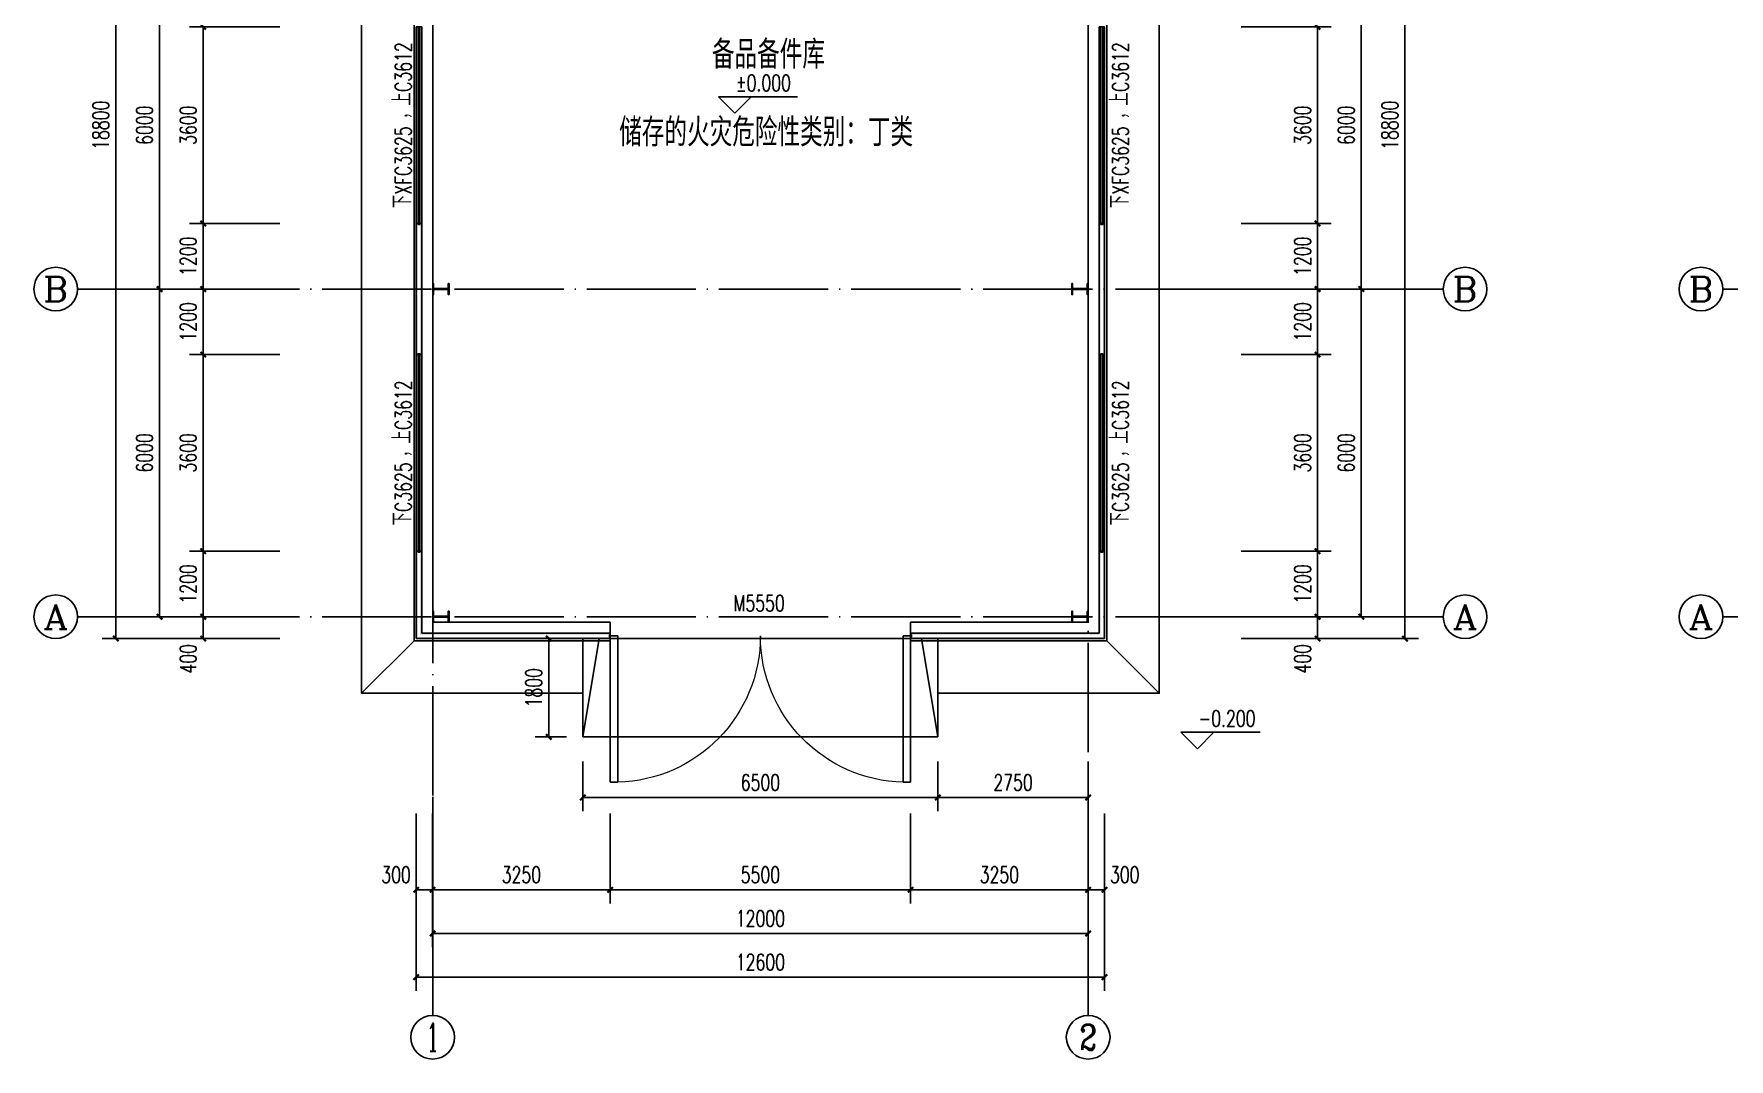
# Model space of a CAD drawing. Extents: x 4796190 to 4921527, y -485691 to -238224.
# Drawn here: x 4834317 to 4865350, y -401128 to -382356 of the extents above; entities that cross this region are included whole.
import ezdxf
from ezdxf.enums import TextEntityAlignment as Align

# ---------------------------------------------------------------- set-up
doc = ezdxf.new("R2010")
doc.units = 0
doc.header["$LTSCALE"] = 1000
doc.header["$MEASUREMENT"] = 0
doc.linetypes.add('DOTE', pattern=[2.42, 2, -0.2, 0.02, -0.2])
doc.layers.get('0').update_dxf_attribs({"linetype": 'CONTINUOUS'})
doc.layers.get('Defpoints').update_dxf_attribs({"linetype": 'CONTINUOUS'})
doc.layers.add('_0', color=7, linetype='CONTINUOUS', lineweight=25)
for name, color, linetype in [('AXIS', 3, 'CONTINUOUS'), ('AXIS_TEXT', 7, 'CONTINUOUS'), ('DIM_ELEV', 3, 'CONTINUOUS'), ('DOTE', 252, 'CONTINUOUS'), ('Prof', 2, 'CONTINUOUS'), ('PUB_DIM', 3, 'CONTINUOUS'), ('PUB_TEXT', 7, 'CONTINUOUS'), ('PUB_WALL', 9, 'CONTINUOUS'), ('STAIR', 5, 'CONTINUOUS'), ('WALL-MOVE', 6, 'CONTINUOUS'), ('WINDOW', 4, 'CONTINUOUS'), ('WINDOW_TEXT', 7, 'CONTINUOUS')]:
    doc.layers.add(name, color=color, linetype=linetype)
doc.styles.add('_HZTXT', font='txt.shx', dxfattribs={"width": 0.8, "bigfont": 'HZTXT.shx'})
doc.styles.add('_TCH_AXIS', font='COMPLEX', dxfattribs={"bigfont": 'GBCBIG'})
doc.styles.add('_TCH_DIM', font='SIMPLEX', dxfattribs={"bigfont": 'GBCBIG'})
doc.styles.add('_TCH_DIM_T3', font='SIMPLEX', dxfattribs={"width": 0.705882, "bigfont": 'GBCBIG'})
doc.styles.add('_TCH_WINDOW', font='SIMPLEX', dxfattribs={"height": 3.5, "bigfont": 'GBCBIG'})
doc.styles.add('COMPLEX', font='COMPLEX')
doc.dimstyles.new('_TCH_ARCH&&100', dxfattribs={"dimtxt": 297.5, "dimasz": 100, "dimexe": 250, "dimexo": 300, "dimgap": 126.25, "dimtad": 1, "dimdec": 0, "dimzin": 0, "dimdsep": 46, "dimtxsty": '_TCH_DIM_T3', "dimblk": 'ARCHTICK', "dimcen": 0.09, "dimclrt": 7, "dimazin": 2, "dimtfac": 1, "dimtdec": 0, "dimtix": 1, "dimtmove": 2, "dimatfit": 3, "dimfxl": 0, "dimtolj": 1, "dimtzin": 0, "dimarcsym": 0})

# ---------------------------------------------------------------- blocks, each defined once
blk = doc.blocks.new('_ArchTick')
at = {"color": 0, "linetype": 'ByBlock', "const_width": 0.4}
blk.add_lwpolyline([(-0.5, -0.5), (0.5, 0.5)], dxfattribs=at)
blk = doc.blocks.new('*D55')
at = {"layer": 'Defpoints', "color": 0}
for p in [(4844367, -395380), (4850867, -395380), (4850867, -396338)]:
    blk.add_point(p, dxfattribs=at)
at = {"layer": 'PUB_DIM', "color": 0, "lineweight": -2}
for p, q in [((4844367, -395680), (4844367, -396588)), ((4850867, -395680), (4850867, -396588)), ((4844367, -396338), (4850867, -396338))]:
    blk.add_line(p, q, dxfattribs=at)
at = {"layer": 'PUB_DIM', "color": 0, "lineweight": -2, "xscale": 100, "yscale": 100, "zscale": 100, "rotation": 180}
blk.add_blockref('_ArchTick', (4844367, -396338), dxfattribs=at)
at = {"layer": 'PUB_DIM', "color": 0, "lineweight": -2, "xscale": 100, "yscale": 100, "zscale": 100}
blk.add_blockref('_ArchTick', (4850867, -396338), dxfattribs=at)
at = {"layer": 'PUB_DIM', "color": 7, "insert": (4847617, -396063), "char_height": 297.5, "attachment_point": 5, "style": '_TCH_DIM_T3'}
blk.add_mtext('\\A1;6500', dxfattribs=at)
blk = doc.blocks.new('*D56')
at = {"layer": 'Defpoints', "color": 0}
for p in [(4850867, -395380), (4853617, -395380), (4853617, -396338)]:
    blk.add_point(p, dxfattribs=at)
at = {"layer": 'PUB_DIM', "color": 0, "lineweight": -2}
for p, q in [((4850867, -395680), (4850867, -396588)), ((4853617, -395680), (4853617, -396588)), ((4850867, -396338), (4853617, -396338))]:
    blk.add_line(p, q, dxfattribs=at)
at = {"layer": 'PUB_DIM', "color": 0, "lineweight": -2, "xscale": 100, "yscale": 100, "zscale": 100, "rotation": 180}
blk.add_blockref('_ArchTick', (4850867, -396338), dxfattribs=at)
at = {"layer": 'PUB_DIM', "color": 0, "lineweight": -2, "xscale": 100, "yscale": 100, "zscale": 100}
blk.add_blockref('_ArchTick', (4853617, -396338), dxfattribs=at)
at = {"layer": 'PUB_DIM', "color": 7, "insert": (4852242, -396063), "char_height": 297.5, "attachment_point": 5, "style": '_TCH_DIM_T3'}
blk.add_mtext('\\A1;2750', dxfattribs=at)
blk = doc.blocks.new('*D57')
at = {"layer": 'Defpoints', "color": 0}
for p in [(4843742, -393428), (4844367, -393428), (4844367, -395228)]:
    blk.add_point(p, dxfattribs=at)
at = {"layer": 'PUB_DIM', "color": 0, "lineweight": -2}
for p, q in [((4844067, -393428), (4843492, -393428)), ((4843742, -395228), (4843742, -393428)), ((4844067, -395228), (4843492, -395228))]:
    blk.add_line(p, q, dxfattribs=at)
at = {"layer": 'PUB_DIM', "color": 0, "lineweight": -2, "xscale": 100, "yscale": 100, "zscale": 100}
for p, rotation in [((4843742, -393428), 90), ((4843742, -395228), 270)]:
    blk.add_blockref('_ArchTick', p, dxfattribs=dict(at, rotation=rotation))
at = {"layer": 'PUB_DIM', "color": 7, "insert": (4843467, -394328), "char_height": 297.5, "attachment_point": 5, "rotation": 90, "style": '_TCH_DIM_T3'}
blk.add_mtext('\\A1;1800', dxfattribs=at)
blk = doc.blocks.new('*D60')
at = {"layer": 'Defpoints', "color": 0}
for p in [(4853617, -396328), (4853917, -396328), (4853917, -398028)]:
    blk.add_point(p, dxfattribs=at)
at = {"layer": 'PUB_DIM', "color": 0, "lineweight": -2}
for p, q in [((4853617, -396628), (4853617, -398278)), ((4853917, -396628), (4853917, -398278)), ((4853617, -398028), (4853917, -398028))]:
    blk.add_line(p, q, dxfattribs=at)
at = {"layer": 'PUB_DIM', "color": 0, "lineweight": -2, "xscale": 100, "yscale": 100, "zscale": 100, "rotation": 180}
blk.add_blockref('_ArchTick', (4853617, -398028), dxfattribs=at)
at = {"layer": 'PUB_DIM', "color": 0, "lineweight": -2, "xscale": 100, "yscale": 100, "zscale": 100}
blk.add_blockref('_ArchTick', (4853917, -398028), dxfattribs=at)
at = {"layer": 'PUB_DIM', "color": 7, "insert": (4854287, -397753), "char_height": 297.5, "attachment_point": 5, "style": '_TCH_DIM_T3'}
blk.add_mtext('\\A1;300', dxfattribs=at)
blk = doc.blocks.new('*D61')
at = {"layer": 'Defpoints', "color": 0}
for p in [(4850367, -396328), (4853617, -396328), (4853617, -398028)]:
    blk.add_point(p, dxfattribs=at)
at = {"layer": 'PUB_DIM', "color": 0, "lineweight": -2}
for p, q in [((4850367, -396628), (4850367, -398278)), ((4853617, -396628), (4853617, -398278)), ((4850367, -398028), (4853617, -398028))]:
    blk.add_line(p, q, dxfattribs=at)
at = {"layer": 'PUB_DIM', "color": 0, "lineweight": -2, "xscale": 100, "yscale": 100, "zscale": 100, "rotation": 180}
blk.add_blockref('_ArchTick', (4850367, -398028), dxfattribs=at)
at = {"layer": 'PUB_DIM', "color": 0, "lineweight": -2, "xscale": 100, "yscale": 100, "zscale": 100}
blk.add_blockref('_ArchTick', (4853617, -398028), dxfattribs=at)
at = {"layer": 'PUB_DIM', "color": 7, "insert": (4851992, -397753), "char_height": 297.5, "attachment_point": 5, "style": '_TCH_DIM_T3'}
blk.add_mtext('\\A1;3250', dxfattribs=at)
blk = doc.blocks.new('*D62')
at = {"layer": 'Defpoints', "color": 0}
for p in [(4844867, -396328), (4850367, -396328), (4850367, -398028)]:
    blk.add_point(p, dxfattribs=at)
at = {"layer": 'PUB_DIM', "color": 0, "lineweight": -2}
for p, q in [((4844867, -396628), (4844867, -398278)), ((4850367, -396628), (4850367, -398278)), ((4844867, -398028), (4850367, -398028))]:
    blk.add_line(p, q, dxfattribs=at)
at = {"layer": 'PUB_DIM', "color": 0, "lineweight": -2, "xscale": 100, "yscale": 100, "zscale": 100, "rotation": 180}
blk.add_blockref('_ArchTick', (4844867, -398028), dxfattribs=at)
at = {"layer": 'PUB_DIM', "color": 0, "lineweight": -2, "xscale": 100, "yscale": 100, "zscale": 100}
blk.add_blockref('_ArchTick', (4850367, -398028), dxfattribs=at)
at = {"layer": 'PUB_DIM', "color": 7, "insert": (4847617, -397753), "char_height": 297.5, "attachment_point": 5, "style": '_TCH_DIM_T3'}
blk.add_mtext('\\A1;5500', dxfattribs=at)
blk = doc.blocks.new('*D63')
at = {"layer": 'Defpoints', "color": 0}
for p in [(4841617, -396328), (4844867, -396328), (4844867, -398028)]:
    blk.add_point(p, dxfattribs=at)
at = {"layer": 'PUB_DIM', "color": 0, "lineweight": -2}
for p, q in [((4841617, -396628), (4841617, -398278)), ((4844867, -396628), (4844867, -398278)), ((4841617, -398028), (4844867, -398028))]:
    blk.add_line(p, q, dxfattribs=at)
at = {"layer": 'PUB_DIM', "color": 0, "lineweight": -2, "xscale": 100, "yscale": 100, "zscale": 100, "rotation": 180}
blk.add_blockref('_ArchTick', (4841617, -398028), dxfattribs=at)
at = {"layer": 'PUB_DIM', "color": 0, "lineweight": -2, "xscale": 100, "yscale": 100, "zscale": 100}
blk.add_blockref('_ArchTick', (4844867, -398028), dxfattribs=at)
at = {"layer": 'PUB_DIM', "color": 7, "insert": (4843242, -397753), "char_height": 297.5, "attachment_point": 5, "style": '_TCH_DIM_T3'}
blk.add_mtext('\\A1;3250', dxfattribs=at)
blk = doc.blocks.new('*D64')
at = {"layer": 'Defpoints', "color": 0}
for p in [(4841317, -396328), (4841617, -396328), (4841617, -398028)]:
    blk.add_point(p, dxfattribs=at)
at = {"layer": 'PUB_DIM', "color": 0, "lineweight": -2}
for p, q in [((4841317, -396628), (4841317, -398278)), ((4841617, -396628), (4841617, -398278)), ((4841317, -398028), (4841617, -398028))]:
    blk.add_line(p, q, dxfattribs=at)
at = {"layer": 'PUB_DIM', "color": 0, "lineweight": -2, "xscale": 100, "yscale": 100, "zscale": 100, "rotation": 180}
blk.add_blockref('_ArchTick', (4841317, -398028), dxfattribs=at)
at = {"layer": 'PUB_DIM', "color": 0, "lineweight": -2, "xscale": 100, "yscale": 100, "zscale": 100}
blk.add_blockref('_ArchTick', (4841617, -398028), dxfattribs=at)
at = {"layer": 'PUB_DIM', "color": 7, "insert": (4840947, -397753), "char_height": 297.5, "attachment_point": 5, "style": '_TCH_DIM_T3'}
blk.add_mtext('\\A1;300', dxfattribs=at)
blk = doc.blocks.new('*D65')
at = {"layer": 'Defpoints', "color": 0}
for p in [(4856117, -393028), (4857817, -393028), (4856117, -393428)]:
    blk.add_point(p, dxfattribs=at)
at = {"layer": 'PUB_DIM', "color": 0, "lineweight": -2}
for p, q in [((4856417, -393028), (4858067, -393028)), ((4857817, -393428), (4857817, -393028)), ((4856417, -393428), (4858067, -393428))]:
    blk.add_line(p, q, dxfattribs=at)
at = {"layer": 'PUB_DIM', "color": 0, "lineweight": -2, "xscale": 100, "yscale": 100, "zscale": 100}
for p, rotation in [((4857817, -393028), 90), ((4857817, -393428), 270)]:
    blk.add_blockref('_ArchTick', p, dxfattribs=dict(at, rotation=rotation))
at = {"layer": 'PUB_DIM', "color": 7, "insert": (4857542, -393798), "char_height": 297.5, "attachment_point": 5, "rotation": 90, "style": '_TCH_DIM_T3'}
blk.add_mtext('\\A1;400', dxfattribs=at)
blk = doc.blocks.new('*D66')
at = {"layer": 'Defpoints', "color": 0}
for p in [(4856117, -391828), (4857817, -391828), (4856117, -393028)]:
    blk.add_point(p, dxfattribs=at)
at = {"layer": 'PUB_DIM', "color": 0, "lineweight": -2}
for p, q in [((4856417, -391828), (4858067, -391828)), ((4857817, -393028), (4857817, -391828)), ((4856417, -393028), (4858067, -393028))]:
    blk.add_line(p, q, dxfattribs=at)
at = {"layer": 'PUB_DIM', "color": 0, "lineweight": -2, "xscale": 100, "yscale": 100, "zscale": 100}
for p, rotation in [((4857817, -391828), 90), ((4857817, -393028), 270)]:
    blk.add_blockref('_ArchTick', p, dxfattribs=dict(at, rotation=rotation))
at = {"layer": 'PUB_DIM', "color": 7, "insert": (4857542, -392428), "char_height": 297.5, "attachment_point": 5, "rotation": 90, "style": '_TCH_DIM_T3'}
blk.add_mtext('\\A1;1200', dxfattribs=at)
blk = doc.blocks.new('*D67')
at = {"layer": 'Defpoints', "color": 0}
for p in [(4856117, -388228), (4857817, -388228), (4856117, -391828)]:
    blk.add_point(p, dxfattribs=at)
at = {"layer": 'PUB_DIM', "color": 0, "lineweight": -2}
for p, q in [((4856417, -388228), (4858067, -388228)), ((4857817, -391828), (4857817, -388228)), ((4856417, -391828), (4858067, -391828))]:
    blk.add_line(p, q, dxfattribs=at)
at = {"layer": 'PUB_DIM', "color": 0, "lineweight": -2, "xscale": 100, "yscale": 100, "zscale": 100}
for p, rotation in [((4857817, -388228), 90), ((4857817, -391828), 270)]:
    blk.add_blockref('_ArchTick', p, dxfattribs=dict(at, rotation=rotation))
at = {"layer": 'PUB_DIM', "color": 7, "insert": (4857542, -390028), "char_height": 297.5, "attachment_point": 5, "rotation": 90, "style": '_TCH_DIM_T3'}
blk.add_mtext('\\A1;3600', dxfattribs=at)
blk = doc.blocks.new('*D68')
at = {"layer": 'Defpoints', "color": 0}
for p in [(4856117, -387028), (4857817, -387028), (4856117, -388228)]:
    blk.add_point(p, dxfattribs=at)
at = {"layer": 'PUB_DIM', "color": 0, "lineweight": -2}
for p, q in [((4856417, -387028), (4858067, -387028)), ((4857817, -388228), (4857817, -387028)), ((4856417, -388228), (4858067, -388228))]:
    blk.add_line(p, q, dxfattribs=at)
at = {"layer": 'PUB_DIM', "color": 0, "lineweight": -2, "xscale": 100, "yscale": 100, "zscale": 100}
for p, rotation in [((4857817, -387028), 90), ((4857817, -388228), 270)]:
    blk.add_blockref('_ArchTick', p, dxfattribs=dict(at, rotation=rotation))
at = {"layer": 'PUB_DIM', "color": 7, "insert": (4857542, -387628), "char_height": 297.5, "attachment_point": 5, "rotation": 90, "style": '_TCH_DIM_T3'}
blk.add_mtext('\\A1;1200', dxfattribs=at)
blk = doc.blocks.new('*D69')
at = {"layer": 'Defpoints', "color": 0}
for p in [(4856117, -385828), (4857817, -385828), (4856117, -387028)]:
    blk.add_point(p, dxfattribs=at)
at = {"layer": 'PUB_DIM', "color": 0, "lineweight": -2}
for p, q in [((4856417, -385828), (4858067, -385828)), ((4857817, -387028), (4857817, -385828)), ((4856417, -387028), (4858067, -387028))]:
    blk.add_line(p, q, dxfattribs=at)
at = {"layer": 'PUB_DIM', "color": 0, "lineweight": -2, "xscale": 100, "yscale": 100, "zscale": 100}
for p, rotation in [((4857817, -385828), 90), ((4857817, -387028), 270)]:
    blk.add_blockref('_ArchTick', p, dxfattribs=dict(at, rotation=rotation))
at = {"layer": 'PUB_DIM', "color": 7, "insert": (4857542, -386428), "char_height": 297.5, "attachment_point": 5, "rotation": 90, "style": '_TCH_DIM_T3'}
blk.add_mtext('\\A1;1200', dxfattribs=at)
blk = doc.blocks.new('*D70')
at = {"layer": 'Defpoints', "color": 0}
for p in [(4856117, -382228), (4857817, -382228), (4856117, -385828)]:
    blk.add_point(p, dxfattribs=at)
at = {"layer": 'PUB_DIM', "color": 0, "lineweight": -2}
for p, q in [((4856417, -382228), (4858067, -382228)), ((4857817, -385828), (4857817, -382228)), ((4856417, -385828), (4858067, -385828))]:
    blk.add_line(p, q, dxfattribs=at)
at = {"layer": 'PUB_DIM', "color": 0, "lineweight": -2, "xscale": 100, "yscale": 100, "zscale": 100}
for p, rotation in [((4857817, -382228), 90), ((4857817, -385828), 270)]:
    blk.add_blockref('_ArchTick', p, dxfattribs=dict(at, rotation=rotation))
at = {"layer": 'PUB_DIM', "color": 7, "insert": (4857542, -384028), "char_height": 297.5, "attachment_point": 5, "rotation": 90, "style": '_TCH_DIM_T3'}
blk.add_mtext('\\A1;3600', dxfattribs=at)
blk = doc.blocks.new('*D76')
at = {"layer": 'Defpoints', "color": 0}
for p in [(4837417, -393028), (4839117, -393028), (4839117, -393428)]:
    blk.add_point(p, dxfattribs=at)
at = {"layer": 'PUB_DIM', "color": 0, "lineweight": -2}
for p, q in [((4838817, -393028), (4837167, -393028)), ((4837417, -393428), (4837417, -393028)), ((4838817, -393428), (4837167, -393428))]:
    blk.add_line(p, q, dxfattribs=at)
at = {"layer": 'PUB_DIM', "color": 0, "lineweight": -2, "xscale": 100, "yscale": 100, "zscale": 100}
for p, rotation in [((4837417, -393028), 90), ((4837417, -393428), 270)]:
    blk.add_blockref('_ArchTick', p, dxfattribs=dict(at, rotation=rotation))
at = {"layer": 'PUB_DIM', "color": 7, "insert": (4837142, -393798), "char_height": 297.5, "attachment_point": 5, "rotation": 90, "style": '_TCH_DIM_T3'}
blk.add_mtext('\\A1;400', dxfattribs=at)
blk = doc.blocks.new('*D77')
at = {"layer": 'Defpoints', "color": 0}
for p in [(4837417, -391828), (4839117, -391828), (4839117, -393028)]:
    blk.add_point(p, dxfattribs=at)
at = {"layer": 'PUB_DIM', "color": 0, "lineweight": -2}
for p, q in [((4838817, -391828), (4837167, -391828)), ((4837417, -393028), (4837417, -391828)), ((4838817, -393028), (4837167, -393028))]:
    blk.add_line(p, q, dxfattribs=at)
at = {"layer": 'PUB_DIM', "color": 0, "lineweight": -2, "xscale": 100, "yscale": 100, "zscale": 100}
for p, rotation in [((4837417, -391828), 90), ((4837417, -393028), 270)]:
    blk.add_blockref('_ArchTick', p, dxfattribs=dict(at, rotation=rotation))
at = {"layer": 'PUB_DIM', "color": 7, "insert": (4837142, -392428), "char_height": 297.5, "attachment_point": 5, "rotation": 90, "style": '_TCH_DIM_T3'}
blk.add_mtext('\\A1;1200', dxfattribs=at)
blk = doc.blocks.new('*D78')
at = {"layer": 'Defpoints', "color": 0}
for p in [(4837417, -388228), (4839117, -388228), (4839117, -391828)]:
    blk.add_point(p, dxfattribs=at)
at = {"layer": 'PUB_DIM', "color": 0, "lineweight": -2}
for p, q in [((4838817, -388228), (4837167, -388228)), ((4837417, -391828), (4837417, -388228)), ((4838817, -391828), (4837167, -391828))]:
    blk.add_line(p, q, dxfattribs=at)
at = {"layer": 'PUB_DIM', "color": 0, "lineweight": -2, "xscale": 100, "yscale": 100, "zscale": 100}
for p, rotation in [((4837417, -388228), 90), ((4837417, -391828), 270)]:
    blk.add_blockref('_ArchTick', p, dxfattribs=dict(at, rotation=rotation))
at = {"layer": 'PUB_DIM', "color": 7, "insert": (4837142, -390028), "char_height": 297.5, "attachment_point": 5, "rotation": 90, "style": '_TCH_DIM_T3'}
blk.add_mtext('\\A1;3600', dxfattribs=at)
blk = doc.blocks.new('*D79')
at = {"layer": 'Defpoints', "color": 0}
for p in [(4837417, -387028), (4839117, -387028), (4839117, -388228)]:
    blk.add_point(p, dxfattribs=at)
at = {"layer": 'PUB_DIM', "color": 0, "lineweight": -2}
for p, q in [((4838817, -387028), (4837167, -387028)), ((4837417, -388228), (4837417, -387028)), ((4838817, -388228), (4837167, -388228))]:
    blk.add_line(p, q, dxfattribs=at)
at = {"layer": 'PUB_DIM', "color": 0, "lineweight": -2, "xscale": 100, "yscale": 100, "zscale": 100}
for p, rotation in [((4837417, -387028), 90), ((4837417, -388228), 270)]:
    blk.add_blockref('_ArchTick', p, dxfattribs=dict(at, rotation=rotation))
at = {"layer": 'PUB_DIM', "color": 7, "insert": (4837142, -387628), "char_height": 297.5, "attachment_point": 5, "rotation": 90, "style": '_TCH_DIM_T3'}
blk.add_mtext('\\A1;1200', dxfattribs=at)
blk = doc.blocks.new('*D80')
at = {"layer": 'Defpoints', "color": 0}
for p in [(4837417, -385828), (4839117, -385828), (4839117, -387028)]:
    blk.add_point(p, dxfattribs=at)
at = {"layer": 'PUB_DIM', "color": 0, "lineweight": -2}
for p, q in [((4838817, -385828), (4837167, -385828)), ((4837417, -387028), (4837417, -385828)), ((4838817, -387028), (4837167, -387028))]:
    blk.add_line(p, q, dxfattribs=at)
at = {"layer": 'PUB_DIM', "color": 0, "lineweight": -2, "xscale": 100, "yscale": 100, "zscale": 100}
for p, rotation in [((4837417, -385828), 90), ((4837417, -387028), 270)]:
    blk.add_blockref('_ArchTick', p, dxfattribs=dict(at, rotation=rotation))
at = {"layer": 'PUB_DIM', "color": 7, "insert": (4837142, -386428), "char_height": 297.5, "attachment_point": 5, "rotation": 90, "style": '_TCH_DIM_T3'}
blk.add_mtext('\\A1;1200', dxfattribs=at)
blk = doc.blocks.new('*D81')
at = {"layer": 'Defpoints', "color": 0}
for p in [(4837417, -382228), (4839117, -382228), (4839117, -385828)]:
    blk.add_point(p, dxfattribs=at)
at = {"layer": 'PUB_DIM', "color": 0, "lineweight": -2}
for p, q in [((4838817, -382228), (4837167, -382228)), ((4837417, -385828), (4837417, -382228)), ((4838817, -385828), (4837167, -385828))]:
    blk.add_line(p, q, dxfattribs=at)
at = {"layer": 'PUB_DIM', "color": 0, "lineweight": -2, "xscale": 100, "yscale": 100, "zscale": 100}
for p, rotation in [((4837417, -382228), 90), ((4837417, -385828), 270)]:
    blk.add_blockref('_ArchTick', p, dxfattribs=dict(at, rotation=rotation))
at = {"layer": 'PUB_DIM', "color": 7, "insert": (4837142, -384028), "char_height": 297.5, "attachment_point": 5, "rotation": 90, "style": '_TCH_DIM_T3'}
blk.add_mtext('\\A1;3600', dxfattribs=at)
blk = doc.blocks.new('_AXISO')
blk.add_circle((0, 0), 0.5)
at = {"layer": 'AXIS_TEXT', "style": 'COMPLEX', "width": 1.041667}
blk.add_attdef('A', text='', height=0.56, dxfattribs=at).set_placement((-0.25, -0.28), (0.25, -0.28), align=Align.FIT)
blk = doc.blocks.new('*D138')
at = {"layer": 'AXIS', "color": 0, "lineweight": -2}
for p, q in [((4838817, -387028), (4836367, -387028)), ((4836617, -393028), (4836617, -387028)), ((4838817, -393028), (4836367, -393028))]:
    blk.add_line(p, q, dxfattribs=at)
at = {"layer": 'Defpoints', "color": 0}
for p in [(4836617, -387028), (4839117, -387028), (4839117, -393028)]:
    blk.add_point(p, dxfattribs=at)
at = {"layer": 'AXIS', "color": 0, "lineweight": -2, "xscale": 100, "yscale": 100, "zscale": 100}
for p, rotation in [((4836617, -387028), 90), ((4836617, -393028), 270)]:
    blk.add_blockref('_ArchTick', p, dxfattribs=dict(at, rotation=rotation))
at = {"layer": 'AXIS', "color": 7, "insert": (4836342, -390028), "char_height": 297.5, "attachment_point": 5, "rotation": 90, "style": '_TCH_DIM_T3'}
blk.add_mtext('\\A1;6000', dxfattribs=at)
blk = doc.blocks.new('*D139')
at = {"layer": 'AXIS', "color": 0, "lineweight": -2}
for p, q in [((4838817, -381028), (4836367, -381028)), ((4836617, -387028), (4836617, -381028)), ((4838817, -387028), (4836367, -387028))]:
    blk.add_line(p, q, dxfattribs=at)
at = {"layer": 'Defpoints', "color": 0}
for p in [(4836617, -381028), (4839117, -381028), (4839117, -387028)]:
    blk.add_point(p, dxfattribs=at)
at = {"layer": 'AXIS', "color": 0, "lineweight": -2, "xscale": 100, "yscale": 100, "zscale": 100}
for p, rotation in [((4836617, -381028), 90), ((4836617, -387028), 270)]:
    blk.add_blockref('_ArchTick', p, dxfattribs=dict(at, rotation=rotation))
at = {"layer": 'AXIS', "color": 7, "insert": (4836342, -384028), "char_height": 297.5, "attachment_point": 5, "rotation": 90, "style": '_TCH_DIM_T3'}
blk.add_mtext('\\A1;6000', dxfattribs=at)
blk = doc.blocks.new('*D141')
at = {"layer": 'AXIS', "color": 0, "lineweight": -2}
for p, q in [((4838817, -374628), (4835567, -374628)), ((4835817, -393428), (4835817, -374628)), ((4838817, -393428), (4835567, -393428))]:
    blk.add_line(p, q, dxfattribs=at)
at = {"layer": 'Defpoints', "color": 0}
for p in [(4835817, -374628), (4839117, -374628), (4839117, -393428)]:
    blk.add_point(p, dxfattribs=at)
at = {"layer": 'AXIS', "color": 0, "lineweight": -2, "xscale": 100, "yscale": 100, "zscale": 100}
for p, rotation in [((4835817, -374628), 90), ((4835817, -393428), 270)]:
    blk.add_blockref('_ArchTick', p, dxfattribs=dict(at, rotation=rotation))
at = {"layer": 'AXIS', "color": 7, "insert": (4835542, -384028), "char_height": 297.5, "attachment_point": 5, "rotation": 90, "style": '_TCH_DIM_T3'}
blk.add_mtext('\\A1;18800', dxfattribs=at)
blk = doc.blocks.new('*D142')
at = {"layer": 'AXIS', "color": 0, "lineweight": -2}
for p, q in [((4856417, -387028), (4858867, -387028)), ((4858617, -393028), (4858617, -387028)), ((4856417, -393028), (4858867, -393028))]:
    blk.add_line(p, q, dxfattribs=at)
at = {"layer": 'Defpoints', "color": 0}
for p in [(4856117, -387028), (4858617, -387028), (4856117, -393028)]:
    blk.add_point(p, dxfattribs=at)
at = {"layer": 'AXIS', "color": 0, "lineweight": -2, "xscale": 100, "yscale": 100, "zscale": 100}
for p, rotation in [((4858617, -387028), 90), ((4858617, -393028), 270)]:
    blk.add_blockref('_ArchTick', p, dxfattribs=dict(at, rotation=rotation))
at = {"layer": 'AXIS', "color": 7, "insert": (4858342, -390028), "char_height": 297.5, "attachment_point": 5, "rotation": 90, "style": '_TCH_DIM_T3'}
blk.add_mtext('\\A1;6000', dxfattribs=at)
blk = doc.blocks.new('*D143')
at = {"layer": 'AXIS', "color": 0, "lineweight": -2}
for p, q in [((4856417, -381028), (4858867, -381028)), ((4858617, -387028), (4858617, -381028)), ((4856417, -387028), (4858867, -387028))]:
    blk.add_line(p, q, dxfattribs=at)
at = {"layer": 'Defpoints', "color": 0}
for p in [(4856117, -381028), (4858617, -381028), (4856117, -387028)]:
    blk.add_point(p, dxfattribs=at)
at = {"layer": 'AXIS', "color": 0, "lineweight": -2, "xscale": 100, "yscale": 100, "zscale": 100}
for p, rotation in [((4858617, -381028), 90), ((4858617, -387028), 270)]:
    blk.add_blockref('_ArchTick', p, dxfattribs=dict(at, rotation=rotation))
at = {"layer": 'AXIS', "color": 7, "insert": (4858342, -384028), "char_height": 297.5, "attachment_point": 5, "rotation": 90, "style": '_TCH_DIM_T3'}
blk.add_mtext('\\A1;6000', dxfattribs=at)
blk = doc.blocks.new('*D145')
at = {"layer": 'AXIS', "color": 0, "lineweight": -2}
for p, q in [((4856417, -374628), (4859667, -374628)), ((4859417, -393428), (4859417, -374628)), ((4856417, -393428), (4859667, -393428))]:
    blk.add_line(p, q, dxfattribs=at)
at = {"layer": 'Defpoints', "color": 0}
for p in [(4856117, -374628), (4859417, -374628), (4856117, -393428)]:
    blk.add_point(p, dxfattribs=at)
at = {"layer": 'AXIS', "color": 0, "lineweight": -2, "xscale": 100, "yscale": 100, "zscale": 100}
for p, rotation in [((4859417, -374628), 90), ((4859417, -393428), 270)]:
    blk.add_blockref('_ArchTick', p, dxfattribs=dict(at, rotation=rotation))
at = {"layer": 'AXIS', "color": 7, "insert": (4859142, -384028), "char_height": 297.5, "attachment_point": 5, "rotation": 90, "style": '_TCH_DIM_T3'}
blk.add_mtext('\\A1;18800', dxfattribs=at)
blk = doc.blocks.new('$TCHSYS$WIN2D')
for p, q in [((-0.5, 0.5), (0.5, 0.5)), ((-0.5, 0.5), (-0.5, -0.5)), ((0.5, 0.5), (0.5, -0.5)), ((0.5, 0.1667), (-0.5, 0.1667)), ((0.5, -0.1667), (-0.5, -0.1667)), ((-0.5, -0.5), (0.5, -0.5))]:
    blk.add_line(p, q)
blk = doc.blocks.new('$DorLib2D$00000002')
for p, q in [((-0.5, 0), (-0.5, 0.4875)), ((-0.475, 0.4875), (-0.5, 0.4875)), ((-0.475, 0), (-0.475, 0.4875)), ((0.475, 0), (0.475, 0.4875)), ((0.475, 0.4875), (0.5, 0.4875)), ((0.5, 0), (0.5, 0.4875)), ((-0.5, 0), (-0.475, 0)), ((0.5, 0), (0.475, 0))]:
    blk.add_line(p, q)
at = {"lineweight": 13}
for centre, start, end in [((-0.4875, 0), 0, 88.5307), ((0.4875, 0), 91.4693, 180)]:
    blk.add_arc(centre, 0.4875, start, end, dxfattribs=at)
blk = doc.blocks.new('*D223')
at = {"layer": 'AXIS', "color": 0, "lineweight": -2}
for p, q in [((4841617, -396628), (4841617, -399078)), ((4853617, -396628), (4853617, -399078)), ((4841617, -398828), (4853617, -398828))]:
    blk.add_line(p, q, dxfattribs=at)
at = {"layer": 'Defpoints', "color": 0}
for p in [(4841617, -396328), (4853617, -396328), (4853617, -398828)]:
    blk.add_point(p, dxfattribs=at)
at = {"layer": 'AXIS', "color": 0, "lineweight": -2, "xscale": 100, "yscale": 100, "zscale": 100, "rotation": 180}
blk.add_blockref('_ArchTick', (4841617, -398828), dxfattribs=at)
at = {"layer": 'AXIS', "color": 0, "lineweight": -2, "xscale": 100, "yscale": 100, "zscale": 100}
blk.add_blockref('_ArchTick', (4853617, -398828), dxfattribs=at)
at = {"layer": 'AXIS', "color": 7, "insert": (4847617, -398553), "char_height": 297.5, "attachment_point": 5, "style": '_TCH_DIM_T3'}
blk.add_mtext('\\A1;12000', dxfattribs=at)
blk = doc.blocks.new('*D224')
at = {"layer": 'AXIS', "color": 0, "lineweight": -2}
for p, q in [((4841317, -396628), (4841317, -399878)), ((4853917, -396628), (4853917, -399878)), ((4841317, -399628), (4853917, -399628))]:
    blk.add_line(p, q, dxfattribs=at)
at = {"layer": 'Defpoints', "color": 0}
for p in [(4841317, -396328), (4853917, -396328), (4853917, -399628)]:
    blk.add_point(p, dxfattribs=at)
at = {"layer": 'AXIS', "color": 0, "lineweight": -2, "xscale": 100, "yscale": 100, "zscale": 100, "rotation": 180}
blk.add_blockref('_ArchTick', (4841317, -399628), dxfattribs=at)
at = {"layer": 'AXIS', "color": 0, "lineweight": -2, "xscale": 100, "yscale": 100, "zscale": 100}
blk.add_blockref('_ArchTick', (4853917, -399628), dxfattribs=at)
at = {"layer": 'AXIS', "color": 7, "insert": (4847617, -399353), "char_height": 297.5, "attachment_point": 5, "style": '_TCH_DIM_T3'}
blk.add_mtext('\\A1;12600', dxfattribs=at)

msp = doc.modelspace()

# ---------------------------------------------------------------- hatches: boundary and pattern name
at = {"layer": 'Prof', "linetype": 'ByBlock'}
for points in [[(4841901.3, -387018.2), (4841901.3, -386928.2), (4841917.3, -386928.2), (4841917.3, -387128.2), (4841901.3, -387128.2), (4841901.3, -387038.2), (4841633.3, -387038.2), (4841633.3, -387128.2), (4841617.3, -387128.2), (4841617.3, -386928.2), (4841633.3, -386928.2), (4841633.3, -387018.2)], [(4853333.3, -387018.2), (4853333.3, -386928.2), (4853317.3, -386928.2), (4853317.3, -387128.2), (4853333.3, -387128.2), (4853333.3, -387038.2), (4853601.3, -387038.2), (4853601.3, -387128.2), (4853617.3, -387128.2), (4853617.3, -386928.2), (4853601.3, -386928.2), (4853601.3, -387018.2)], [(4841901.3, -393018.2), (4841901.3, -392928.2), (4841917.3, -392928.2), (4841917.3, -393128.2), (4841901.3, -393128.2), (4841901.3, -393038.2), (4841633.3, -393038.2), (4841633.3, -393128.2), (4841617.3, -393128.2), (4841617.3, -392928.2), (4841633.3, -392928.2), (4841633.3, -393018.2)], [(4853333.3, -393018.2), (4853333.3, -392928.2), (4853317.3, -392928.2), (4853317.3, -393128.2), (4853333.3, -393128.2), (4853333.3, -393038.2), (4853601.3, -393038.2), (4853601.3, -393128.2), (4853617.3, -393128.2), (4853617.3, -392928.2), (4853601.3, -392928.2), (4853601.3, -393018.2)]]:
    msp.add_hatch(color=256, dxfattribs=at).paths.add_polyline_path(points)
at = {"layer": 'PUB_WALL'}
for points in [[(4841417.3, -385828.2), (4841317.3, -385828.2), (4841347.3, -385858.2), (4841387.3, -385858.2)], [(4841317.3, -385828.2), (4841317.3, -388228.2), (4841347.3, -388198.2), (4841347.3, -385858.2)], [(4841417.3, -388228.2), (4841417.3, -385828.2), (4841387.3, -385858.2), (4841387.3, -388198.2)], [(4853917.3, -385828.2), (4853817.3, -385828.2), (4853847.3, -385858.2), (4853887.3, -385858.2)], [(4853817.3, -385828.2), (4853817.3, -388228.2), (4853847.3, -388198.2), (4853847.3, -385858.2)], [(4853917.3, -388228.2), (4853917.3, -385828.2), (4853887.3, -385858.2), (4853887.3, -388198.2)], [(4841317.3, -388228.2), (4841417.3, -388228.2), (4841387.3, -388198.2), (4841347.3, -388198.2)], [(4853817.3, -388228.2), (4853917.3, -388228.2), (4853887.3, -388198.2), (4853847.3, -388198.2)], [(4841417.3, -391828.2), (4841317.3, -391828.2), (4841347.3, -391858.2), (4841387.3, -391858.2)], [(4841317.3, -391828.2), (4841317.3, -393428.2), (4841347.3, -393398.2), (4841347.3, -391858.2)], [(4841417.3, -393328.2), (4841417.3, -391828.2), (4841387.3, -391858.2), (4841387.3, -393358.2)], [(4853917.3, -391828.2), (4853817.3, -391828.2), (4853847.3, -391858.2), (4853887.3, -391858.2)], [(4853817.3, -391828.2), (4853817.3, -393328.2), (4853847.3, -393358.2), (4853847.3, -391858.2)], [(4853917.3, -393428.2), (4853917.3, -391828.2), (4853887.3, -391858.2), (4853887.3, -393398.2)], [(4841317.3, -393428.2), (4844867.3, -393428.2), (4844837.3, -393398.2), (4841347.3, -393398.2)], [(4844867.3, -393328.2), (4841417.3, -393328.2), (4841387.3, -393358.2), (4844837.3, -393358.2)], [(4844867.3, -393428.2), (4844867.3, -393328.2), (4844837.3, -393358.2), (4844837.3, -393398.2)], [(4853817.3, -393328.2), (4850367.3, -393328.2), (4850397.3, -393358.2), (4853847.3, -393358.2)], [(4850367.3, -393328.2), (4850367.3, -393428.2), (4850397.3, -393398.2), (4850397.3, -393358.2)], [(4850367.3, -393428.2), (4853917.3, -393428.2), (4853887.3, -393398.2), (4850397.3, -393398.2)]]:
    msp.add_hatch(color=256, dxfattribs=at).paths.add_polyline_path(points)

# ---------------------------------------------------------------- linework, layer by layer
at = {"layer": '_0', "color": 0}
for p, q in [((4844867.3, -393328.2), (4844867.3, -393128.2)), ((4850367.3, -393328.2), (4850367.3, -393128.2)), ((4844867.3, -393428.2), (4844867.3, -393468.2)), ((4850367.3, -393428.2), (4850367.3, -393468.2))]:
    msp.add_line(p, q, dxfattribs=at)
for points in [[(4844867.3, -393468.2), (4841277.3, -393468.2), (4841277.3, -374588.2), (4844867.3, -374588.2)], [(4850367.3, -374588.2), (4853957.3, -374588.2), (4853957.3, -393468.2), (4850367.3, -393468.2)], [(4844867.3, -393128.2), (4841617.3, -393128.2), (4841617.3, -374928.2), (4844867.3, -374928.2)], [(4850367.3, -374928.2), (4853617.3, -374928.2), (4853617.3, -393128.2), (4850367.3, -393128.2)]]:
    msp.add_lwpolyline(points, dxfattribs=at)
at = {"layer": 'AXIS', "color": 0}
for p, q in [((4839117.3, -387028.2), (4835117.3, -387028.2)), ((4856117.3, -387028.2), (4860117.3, -387028.2)), ((4869235.3, -387028.2), (4865235.3, -387028.2)), ((4839117.3, -393028.2), (4835117.3, -393028.2)), ((4856117.3, -393028.2), (4860117.3, -393028.2)), ((4869235.3, -393028.2), (4865235.3, -393028.2)), ((4841617.3, -396328.2), (4841617.3, -400328.2)), ((4853617.3, -396328.2), (4853617.3, -400328.2))]:
    msp.add_line(p, q, dxfattribs=at)
at = {"layer": 'DIM_ELEV'}
for p, q in [((4847147.6, -383808.7), (4846847.6, -383508.7)), ((4846847.6, -383508.7), (4848297.6, -383508.7)), ((4847147.6, -383808.7), (4847447.6, -383508.7)), ((4855615.9, -395444.6), (4855315.9, -395144.6)), ((4855315.9, -395144.6), (4856765.9, -395144.6)), ((4855615.9, -395444.6), (4855915.9, -395144.6))]:
    msp.add_line(p, q, dxfattribs=at)
at = {"layer": 'DOTE', "linetype": 'DOTE'}
for p, q in [((4841617.3, -396298.9), (4841617.3, -371728.2)), ((4853617.3, -371728.2), (4853617.3, -396298.9)), ((4856117.3, -387028.2), (4839117.3, -387028.2)), ((4856117.3, -393028.2), (4839117.3, -393028.2))]:
    msp.add_line(p, q, dxfattribs=at)
at = {"layer": 'Prof', "linetype": 'ByBlock'}
for points in [[(4841617.3, -387128.2), (4841617.3, -386928.2), (4841633.3, -386928.2), (4841633.3, -387018.2), (4841901.3, -387018.2), (4841901.3, -386928.2), (4841917.3, -386928.2), (4841917.3, -387128.2), (4841901.3, -387128.2), (4841901.3, -387038.2), (4841633.3, -387038.2), (4841633.3, -387128.2)], [(4853617.3, -387128.2), (4853617.3, -386928.2), (4853601.3, -386928.2), (4853601.3, -387018.2), (4853333.3, -387018.2), (4853333.3, -386928.2), (4853317.3, -386928.2), (4853317.3, -387128.2), (4853333.3, -387128.2), (4853333.3, -387038.2), (4853601.3, -387038.2), (4853601.3, -387128.2)], [(4841617.3, -393128.2), (4841617.3, -392928.2), (4841633.3, -392928.2), (4841633.3, -393018.2), (4841901.3, -393018.2), (4841901.3, -392928.2), (4841917.3, -392928.2), (4841917.3, -393128.2), (4841901.3, -393128.2), (4841901.3, -393038.2), (4841633.3, -393038.2), (4841633.3, -393128.2)], [(4853617.3, -393128.2), (4853617.3, -392928.2), (4853601.3, -392928.2), (4853601.3, -393018.2), (4853333.3, -393018.2), (4853333.3, -392928.2), (4853317.3, -392928.2), (4853317.3, -393128.2), (4853333.3, -393128.2), (4853333.3, -393038.2), (4853601.3, -393038.2), (4853601.3, -393128.2)]]:
    msp.add_lwpolyline(points, close=True, dxfattribs=at)
at = {"layer": 'STAIR'}
for p, q in [((4841277.3, -393468.2), (4840317.3, -394428.2)), ((4844367.3, -395228.2), (4844367.3, -393428.2)), ((4844367.3, -395228.2), (4844667.3, -393428.2)), ((4850867.3, -395228.2), (4850567.3, -393428.2)), ((4850867.3, -395228.2), (4850867.3, -393428.2)), ((4853957.3, -393468.2), (4854917.3, -394428.2)), ((4844367.3, -395228.2), (4850867.3, -395228.2))]:
    msp.add_line(p, q, dxfattribs=at)
for points in [[(4844367.3, -394428.2), (4840317.3, -394428.2), (4840317.3, -373628.2), (4844367.3, -373628.2)], [(4850867.3, -373628.2), (4854917.3, -373628.2), (4854917.3, -394428.2), (4850867.3, -394428.2)]]:
    msp.add_lwpolyline(points, dxfattribs=at)
at = {"layer": 'WALL-MOVE'}
for p, q in [((4841417.3, -385828.2), (4841317.3, -385828.2)), ((4841317.3, -385828.2), (4841317.3, -388228.2)), ((4841417.3, -388228.2), (4841417.3, -385828.2)), ((4853917.3, -385828.2), (4853817.3, -385828.2)), ((4853817.3, -385828.2), (4853817.3, -388228.2)), ((4853917.3, -388228.2), (4853917.3, -385828.2)), ((4841317.3, -388228.2), (4841417.3, -388228.2)), ((4853817.3, -388228.2), (4853917.3, -388228.2)), ((4841417.3, -391828.2), (4841317.3, -391828.2)), ((4841317.3, -391828.2), (4841317.3, -393428.2)), ((4841417.3, -393328.2), (4841417.3, -391828.2)), ((4853917.3, -391828.2), (4853817.3, -391828.2)), ((4853817.3, -391828.2), (4853817.3, -393328.2)), ((4853917.3, -393428.2), (4853917.3, -391828.2)), ((4841317.3, -393428.2), (4844867.3, -393428.2)), ((4844867.3, -393328.2), (4841417.3, -393328.2)), ((4844867.3, -393428.2), (4844867.3, -393328.2)), ((4853817.3, -393328.2), (4850367.3, -393328.2)), ((4850367.3, -393328.2), (4850367.3, -393428.2)), ((4850367.3, -393428.2), (4853917.3, -393428.2))]:
    msp.add_line(p, q, dxfattribs=at)
at = {"layer": 'WINDOW'}
msp.add_line((4850367.3, -393428.2), (4844867.3, -393428.2), dxfattribs=at)

# ---------------------------------------------------------------- block references
at = {"layer": 'AXIS', "color": 0}
ref = msp.add_blockref('_AXISO', (4834717.3, -387028.2), dxfattribs=dict(at, xscale=800, yscale=800, zscale=800))
ref.add_attrib('A', 'B', dxfattribs={"layer": 'AXIS_TEXT', "color": 0, "height": 452.5, "style": '_TCH_AXIS', "width": 1.235294}).set_placement((4834491.1, -387254.5), (4834943.6, -387254.5), align=Align.FIT)
ref = msp.add_blockref('_AXISO', (4860517.3, -387028.2), dxfattribs=dict(at, xscale=800, yscale=800, zscale=800))
ref.add_attrib('A', 'B', dxfattribs={"layer": 'AXIS_TEXT', "color": 0, "height": 452.5, "style": '_TCH_AXIS', "width": 1.235294}).set_placement((4860291.1, -387254.5), (4860743.6, -387254.5), align=Align.FIT)
ref = msp.add_blockref('_AXISO', (4864835.3, -387028.2), dxfattribs=dict(at, xscale=800, yscale=800, zscale=800))
ref.add_attrib('A', 'B', dxfattribs={"layer": 'AXIS_TEXT', "color": 0, "height": 452.5, "style": '_TCH_AXIS', "width": 1.235294}).set_placement((4864609, -387254.5), (4865061.6, -387254.5), align=Align.FIT)
ref = msp.add_blockref('_AXISO', (4834717.3, -393028.2), dxfattribs=dict(at, xscale=800, yscale=800, zscale=800))
ref.add_attrib('A', 'A', dxfattribs={"layer": 'AXIS_TEXT', "color": 0, "height": 452.5, "style": '_TCH_AXIS', "width": 1.166667}).set_placement((4834491.1, -393254.5), (4834943.6, -393254.5), align=Align.FIT)
ref = msp.add_blockref('_AXISO', (4860517.3, -393028.2), dxfattribs=dict(at, xscale=800, yscale=800, zscale=800))
ref.add_attrib('A', 'A', dxfattribs={"layer": 'AXIS_TEXT', "color": 0, "height": 452.5, "style": '_TCH_AXIS', "width": 1.166667}).set_placement((4860291.1, -393254.5), (4860743.6, -393254.5), align=Align.FIT)
ref = msp.add_blockref('_AXISO', (4864835.3, -393028.2), dxfattribs=dict(at, xscale=800, yscale=800, zscale=800))
ref.add_attrib('A', 'A', dxfattribs={"layer": 'AXIS_TEXT', "color": 0, "height": 452.5, "style": '_TCH_AXIS', "width": 1.166667}).set_placement((4864609, -393254.5), (4865061.6, -393254.5), align=Align.FIT)
ref = msp.add_blockref('_AXISO', (4841617.3, -400728.2), dxfattribs=dict(at, xscale=800, yscale=800, zscale=800))
ref.add_attrib('A', '1', dxfattribs={"layer": 'AXIS_TEXT', "color": 0, "height": 514.7, "style": '_TCH_AXIS'}).set_placement((4841507, -400985.6), (4841727.6, -400985.6), align=Align.FIT)
ref = msp.add_blockref('_AXISO', (4853617.3, -400728.2), dxfattribs=dict(at, xscale=800, yscale=800, zscale=800))
ref.add_attrib('A', '2', dxfattribs={"layer": 'AXIS_TEXT', "color": 0, "height": 465.9, "style": '_TCH_AXIS'}).set_placement((4853462, -400961.2), (4853772.6, -400961.2), align=Align.FIT)
at = {"layer": 'WINDOW', "xscale": 3600, "zscale": 3600, "rotation": 90}
for p, yscale in [((4841367.3, -384028.2), -100), ((4853867.3, -384028.2), 100), ((4841367.3, -390028.2), -100), ((4853867.3, -390028.2), 100)]:
    msp.add_blockref('$TCHSYS$WIN2D', p, dxfattribs=dict(at, yscale=yscale))
at = {"layer": 'WINDOW'}
ref = msp.add_blockref('$DorLib2D$00000002', (4847617.3, -393378.2), dxfattribs=dict(at, xscale=-5500, yscale=5500, zscale=-5500, rotation=180))
ref.add_attrib('A', 'M5550', (4847127.3, -392928), dxfattribs={"layer": 'WINDOW_TEXT', "height": 297.5, "style": '_TCH_WINDOW', "width": 0.705882})

# ---------------------------------------------------------------- texts
at = {"layer": 'PUB_DIM', "style": '_HZTXT', "width": 0.8}
for s, height, p in [('备品备件库', 517.24, (4846729.1, -382991.8)), ('储存的火灾危险性类别：丁类', 517.241, (4845032.5, -384416.8))]:
    msp.add_text(s, height=height, dxfattribs=at).set_placement(p)
at = {"layer": 'PUB_TEXT', "style": '_TCH_DIM', "width": 0.705882}
for s, p in [('%%P0.000', (4847167.6, -383403.7)), ('-0.200', (4855635.9, -395039.6))]:
    msp.add_text(s, height=297.5, dxfattribs=at).set_placement(p)
at = {"layer": 'WINDOW_TEXT', "style": '_TCH_WINDOW', "width": 0.705882}
for s, p in [('C3612', (4841227.3, -383419.6)), ('C3612', (4854357.3, -383419.6)), ('XFC3625', (4841227.3, -385301.1)), ('XFC3625', (4854357.3, -385301.1)), ('C3612', (4841227.3, -389609.6)), ('C3612', (4854357.3, -389609.6)), ('C3625', (4841227.3, -391111.1)), ('C3625', (4854357.3, -391111.1))]:
    msp.add_text(s, height=297.5, rotation=90, dxfattribs=at).set_placement(p)
at = {"layer": 'WINDOW_TEXT', "style": '_TCH_WINDOW'}
for s, height, p in [('，上', 337.59, (4841227.3, -383911.1)), ('，上', 337.59, (4854357.3, -383911.1)), ('下', 337.6, (4841227.3, -385546.8)), ('下', 337.6, (4854357.3, -385546.8)), ('，上', 337.59, (4841227.3, -390101.1)), ('，上', 337.59, (4854357.3, -390101.1)), ('下', 337.6, (4841227.3, -391356.8)), ('下', 337.6, (4854357.3, -391356.8))]:
    msp.add_text(s, height=height, rotation=90, dxfattribs=at).set_placement(p)

# ---------------------------------------------------------------- dimensions: what is measured, and where the dimension line sits
at = {"layer": 'AXIS', "color": 0}
for p1, p2, distance, picture, middle in [((4839117.3, -393428.2), (4839117.3, -374628.2), 3300, '*D141', (4835542.3, -384028.2)), ((4856117.3, -393428.2), (4856117.3, -374628.2), -3300, '*D145', (4859142.3, -384028.2)), ((4839117.3, -387028.2), (4839117.3, -381028.2), 2500, '*D139', (4836342.3, -384028.2)), ((4856117.3, -387028.2), (4856117.3, -381028.2), -2500, '*D143', (4858342.3, -384028.2)), ((4839117.3, -393028.2), (4839117.3, -387028.2), 2500, '*D138', (4836342.3, -390028.2)), ((4856117.3, -393028.2), (4856117.3, -387028.2), -2500, '*D142', (4858342.3, -390028.2)), ((4841317.3, -396328.2), (4853917.3, -396328.2), -3300, '*D224', (4847617.3, -399353.2)), ((4841617.3, -396328.2), (4853617.3, -396328.2), -2500, '*D223', (4847617.3, -398553.2))]:
    dim = msp.add_aligned_dim(p1=p1, p2=p2, distance=distance, dimstyle='_TCH_ARCH&&100', dxfattribs=at)
    dim.commit()
    dim.dimension.update_dxf_attribs({"geometry": picture, "text_midpoint": middle})
at = {"layer": 'PUB_DIM', "color": 0}
for p1, p2, distance, picture, middle in [((4839117.3, -385828.2), (4839117.3, -382228.2), 1700, '*D81', (4837142.3, -384028.2)), ((4856117.3, -385828.2), (4856117.3, -382228.2), -1700, '*D70', (4857542.3, -384028.2)), ((4839117.3, -387028.2), (4839117.3, -385828.2), 1700, '*D80', (4837142.3, -386428.2)), ((4856117.3, -387028.2), (4856117.3, -385828.2), -1700, '*D69', (4857542.3, -386428.2)), ((4839117.3, -388228.2), (4839117.3, -387028.2), 1700, '*D79', (4837142.3, -387628.2)), ((4856117.3, -388228.2), (4856117.3, -387028.2), -1700, '*D68', (4857542.3, -387628.2)), ((4839117.3, -391828.2), (4839117.3, -388228.2), 1700, '*D78', (4837142.3, -390028.2)), ((4856117.3, -391828.2), (4856117.3, -388228.2), -1700, '*D67', (4857542.3, -390028.2)), ((4839117.3, -393028.2), (4839117.3, -391828.2), 1700, '*D77', (4837142.3, -392428.2)), ((4856117.3, -393028.2), (4856117.3, -391828.2), -1700, '*D66', (4857542.3, -392428.2)), ((4844367.3, -395228.2), (4844367.3, -393428.2), 625.2, '*D57', (4843467.1, -394328.2)), ((4844367.3, -395380), (4850867.3, -395380), -957.8, '*D55', (4847617.3, -396062.8)), ((4850867.3, -395380), (4853617.3, -395380), -957.8, '*D56', (4852242.3, -396062.8)), ((4841617.3, -396328.2), (4844867.3, -396328.2), -1700, '*D63', (4843242.3, -397753.2)), ((4844867.3, -396328.2), (4850367.3, -396328.2), -1700, '*D62', (4847617.3, -397753.2)), ((4850367.3, -396328.2), (4853617.3, -396328.2), -1700, '*D61', (4851992.3, -397753.2))]:
    dim = msp.add_aligned_dim(p1=p1, p2=p2, distance=distance, dimstyle='_TCH_ARCH&&100', dxfattribs=at)
    dim.commit()
    dim.dimension.update_dxf_attribs({"geometry": picture, "text_midpoint": middle})
for base, p1, p2, angle, picture, middle in [((4837417.3, -393028.2), (4839117.3, -393428.2), (4839117.3, -393028.2), 90, '*D76', (4837142.3, -393798.2)), ((4857817.3, -393028.2), (4856117.3, -393428.2), (4856117.3, -393028.2), 90, '*D65', (4857542.3, -393798.2)), ((4841617.3, -398028.2), (4841317.3, -396328.2), (4841617.3, -396328.2), 360, '*D64', (4840947.3, -397753.2)), ((4853917.3, -398028.2), (4853617.3, -396328.2), (4853917.3, -396328.2), 360, '*D60', (4854287.3, -397753.2))]:
    dim = msp.add_linear_dim(base=base, p1=p1, p2=p2, angle=angle, dimstyle='_TCH_ARCH&&100', dxfattribs=at)
    dim.commit()
    dim.dimension.update_dxf_attribs({"geometry": picture, "text_midpoint": middle, "dimtype": 129})

doc.saveas('drawing.dxf')
